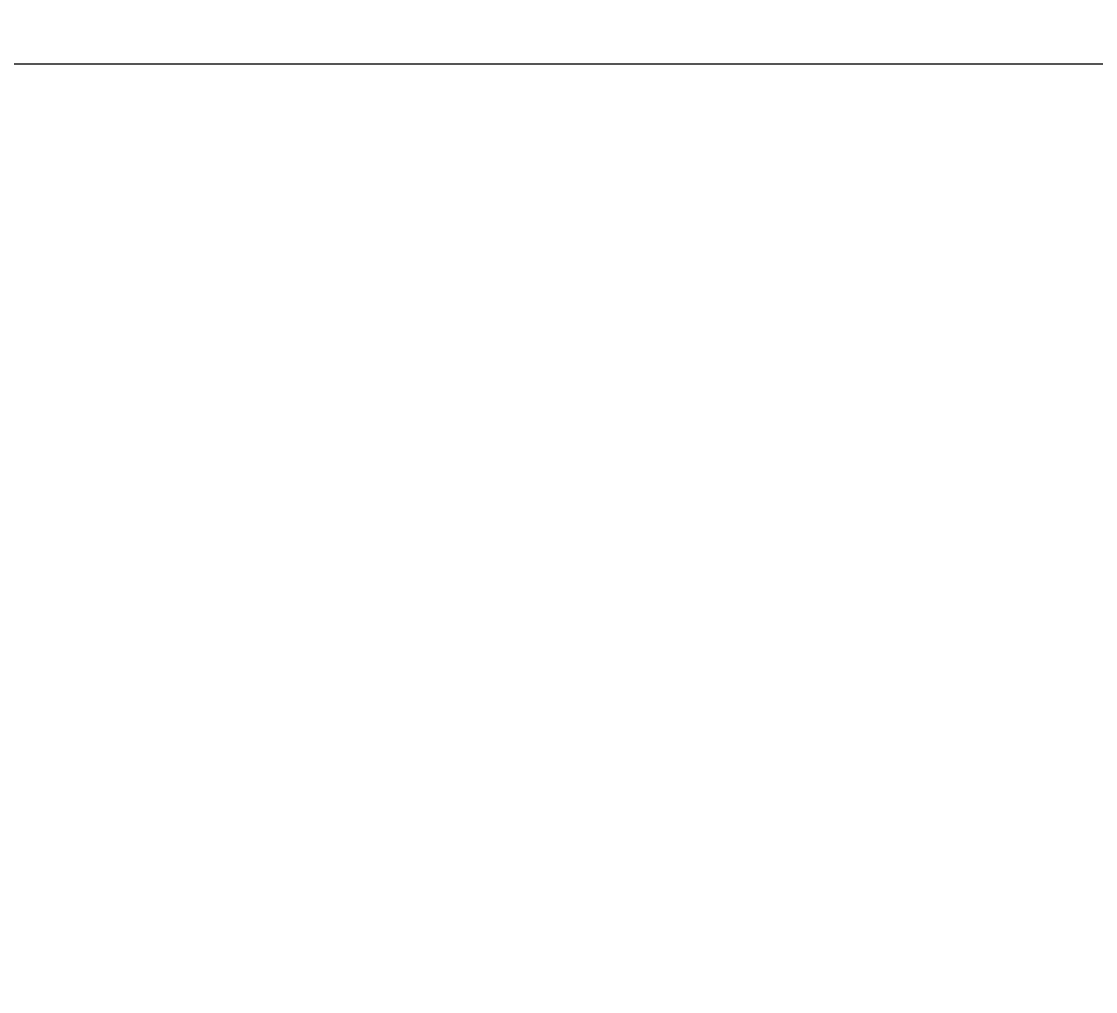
# Model space of a CAD drawing. Header units: millimetres. Extents: x 2 to 278, y 1 to 215.
# Drawn here: x 121.11 to 130.55, y 160.93 to 169.46 of the extents above; entities that cross this region are included whole.
import ezdxf

# ---------------------------------------------------------------- set-up
doc = ezdxf.new("R2010")
doc.units = ezdxf.units.MM
doc.styles.add('SLDTEXTSTYLE0', font='TXT', dxfattribs={"width": 0.75})
doc.dimstyles.new('SLDDIMSTYLE0', dxfattribs={"dimtxt": 2.116667, "dimasz": 3.175, "dimexe": 0, "dimexo": 0.0625, "dimgap": 0.529167, "dimtad": 0, "dimtih": 1, "dimtoh": 1, "dimdec": 1, "dimlfac": 2, "dimrnd": 1e-09, "dimzin": 12, "dimdsep": 46, "dimtxsty": 'SLDTEXTSTYLE0', "dimsah": 1, "dimcen": 0, "dimadec": 0, "dimazin": 3, "dimtfac": 1, "dimtdec": 1, "dimtofl": 0, "dimtmove": 0, "dimatfit": 3, "dimfxl": 1, "dimfrac": 2, "dimtolj": 1, "dimtzin": 12, "dimarcsym": 0})
doc.dimstyles.new('SLDDIMSTYLE2', dxfattribs={"dimtxt": 2.116667, "dimasz": 3.175, "dimexe": 0, "dimexo": 0.0625, "dimgap": 0.529167, "dimtad": 0, "dimtih": 1, "dimtoh": 1, "dimdec": 1, "dimlfac": 2, "dimrnd": 1e-09, "dimzin": 12, "dimdsep": 46, "dimtxsty": 'SLDTEXTSTYLE0', "dimsah": 1, "dimcen": 0.09, "dimadec": 0, "dimazin": 3, "dimtfac": 1, "dimtdec": 1, "dimtofl": 0, "dimtmove": 0, "dimatfit": 3, "dimfxl": 1, "dimfrac": 2, "dimtolj": 1, "dimtzin": 12, "dimarcsym": 0})

# ---------------------------------------------------------------- blocks, each defined once
blk = doc.blocks.new('_D_11')
at = {"color": 7, "linetype": 'Continuous', "lineweight": 0}
for p, q in [((85.419, 169.0861), (88.5973, 169.0861)), ((91.1373, 169.0861), (99.4456, 169.0861)), ((101.9856, 169.0861), (167.0986, 169.0861)), ((165.3206, 169.0861), (165.3206, 160.1785)), ((161.442, 156.3861), (160.7982, 156.3861)), ((160.7982, 156.3861), (160.7982, 153.023)), ((169.1992, 156.3861), (169.843, 156.3861)), ((169.843, 156.3861), (169.843, 153.023)), ((160.7982, 153.023), (161.442, 153.023)), ((169.843, 153.023), (169.1992, 153.023)), ((165.3206, 143.6861), (165.3206, 152.5938)), ((85.419, 143.6861), (167.0986, 143.6861))]:
    blk.add_line(p, q, dxfattribs=at)
at = {"color": 7, "linetype": 'Continuous', "lineweight": 18}
for points in [[(165.3206, 169.0861), (164.8126, 165.9111), (165.8286, 165.9111)], [(165.3206, 143.6861), (165.8286, 146.8611), (164.8126, 146.8611)]]:
    blk.add_solid(points, dxfattribs=at)
at = {"color": 7, "linetype": 'Continuous', "lineweight": 18, "char_height": 2.11667, "attachment_point": 1, "style": 'SLDTEXTSTYLE0'}
for s, insert in [('50.8mm', (159.9387, 159.5439)), ('2.00in', (161.442, 155.7515))]:
    blk.add_mtext(s, dxfattribs=dict(at, insert=insert))
blk = doc.blocks.new('_D_12')
at = {"color": 7, "linetype": 'Continuous', "lineweight": 0}
for p, q in [((91.5416, 158.3446), (112.8945, 183.346)), ((112.8945, 183.346), (116.7045, 183.346))]:
    blk.add_line(p, q, dxfattribs=at)
at = {"color": 7, "linetype": 'Continuous', "lineweight": 18}
blk.add_solid([(91.5416, 158.3446), (93.9899, 160.4289), (93.2173, 161.0888)], dxfattribs=at)
at = {"color": 7, "linetype": 'Continuous', "lineweight": 18, "attachment_point": 1, "style": 'SLDTEXTSTYLE0'}
for s, insert, char_height in [('CBORE FOR M6 [1/4-20]', (117.4982, 184.3921), 2.116667), ('MOUNTING CAP SCREW', (117.4982, 181.029), 2.116667), ('2 PLACES', (117.4982, 177.6658), 2.11667)]:
    blk.add_mtext(s, dxfattribs=dict(at, insert=insert, char_height=char_height))

msp = doc.modelspace()

# ---------------------------------------------------------------- dimensions: what is measured, and where the dimension line sits
at = {"color": 7, "linetype": 'Continuous', "lineweight": 18}
dim = msp.add_diameter_dim_2p(p1=(88.193, 154.4237), p2=(91.5416, 158.3446), text='CBORE FOR M6 [1/4-20]\\PMOUNTING CAP SCREW\\P2 PLACES', dimstyle='SLDDIMSTYLE0', override={"dimpost": '<>'}, dxfattribs=at)
dim.commit()
dim.dimension.update_dxf_attribs({"geometry": '_D_12', "text_midpoint": (133.8103, 183.346), "dimtype": 163})
dim = msp.add_linear_dim(base=(165.3206, 169.0861), p1=(84.149, 143.6861), p2=(84.149, 169.0861), angle=90, dimstyle='SLDDIMSTYLE2', dxfattribs=at)
dim.commit()
dim.dimension.update_dxf_attribs({"geometry": '_D_11', "text_midpoint": (165.3206, 156.3861), "dimtype": 160})

doc.saveas('drawing.dxf')
